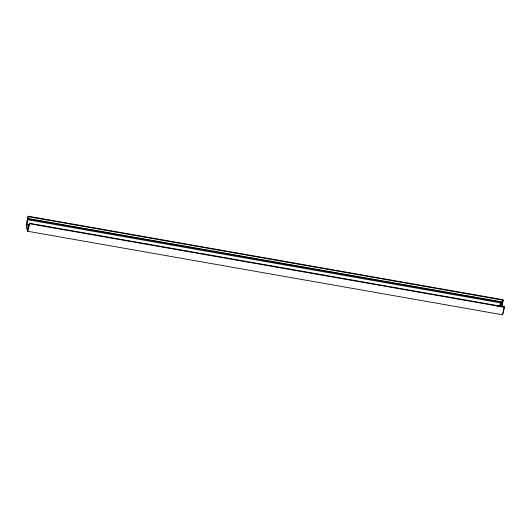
<?xml version="1.0" encoding="UTF-8"?>
<svg xmlns="http://www.w3.org/2000/svg" width="531" height="531" viewBox="0 0 531 531"><rect width="100%" height="100%" fill="white"/><g stroke="black" fill="none" stroke-linecap="round" stroke-linejoin="round"><path stroke-width="0.8" d="M27.572 231.25L502.512 314.783L502.877 314.106A3.04 0.378 -80 0 0 503.209 312.845L504.377 306.799L29.437 223.266C26.55 240.51 26.238 219.416 28.256 216.217L503.196 299.75L501.974 306.088M28.256 216.217L27.015 221.819A3.04 0.378 -80 0 0 26.729 223.359L26.57 224.772A3.04 0.378 -80 0 0 26.57 225.675L27.473 231.058A3.04 0.378 -80 0 0 27.645 231.211L27.937 230.573A3.04 0.378 -80 0 0 28.269 229.319L29.437 223.266M502.147 306.42L501.642 303.433L500.375 303.214L499.844 305.61A1.301 1.215 -9.5 0 1 499.538 306.181M502.134 304.548L503.023 300.546M503.136 312.394L503.561 310.476M504.377 306.799L503.7 309.832M502.943 313.111L502.678 313.39M493.89 305.358L495.41 305.624M496.93 305.889L498.45 306.155M28.335 216.675L503.275 300.201M27.924 218.513L502.864 302.039M27.758 218.885L502.691 302.418M27.658 219.715L502.598 303.241M29.51 223.717L504.45 307.25M26.829 224.168L29.271 224.6M26.842 224.474L29.285 224.905M500.375 303.214L500.998 306.945M502.585 314.744A3.04 0.378 -80 0 1 502.412 314.591"/></g></svg>
